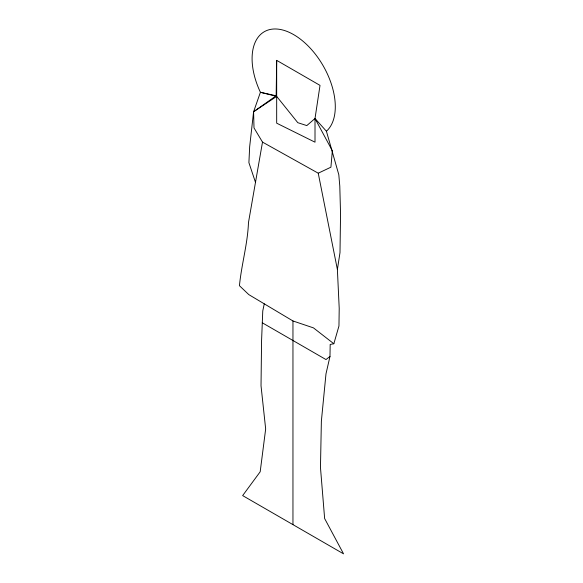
<?xml version="1.0" encoding="UTF-8"?>
<svg xmlns="http://www.w3.org/2000/svg" width="583" height="583" viewBox="0 0 583 583"><rect width="100%" height="100%" fill="white"/><g stroke="black" fill="none" stroke-linecap="round" stroke-linejoin="round"><path stroke-width="0.87" d="M255.485 182.355L248.905 162.664L249.655 146.77L253.598 111.732L276.16 95.78L276.677 60.362L320.016 85.38L315.009 118.517L315.009 142.186L276.677 123.181L276.677 60.362M264.259 303.838L262.765 310.958L261.57 340.727L261.024 385.757L265.666 428.971L260.186 471.771L242.652 495.594L343.555 553.85L324.636 518.542L320.468 467.464L321.371 421.115L325.984 373.871L329.978 356.461L330.182 344.451L333.84 343.744L338.956 325.984L339.211 308.385L337.389 269.506L318.238 173.195L262.503 142.106L254.006 127.917L253.598 111.732L260.412 92.289A58.839 33.967 60 0 1 265.928 30.877A58.839 33.967 60 0 1 322.137 64.043A58.839 33.967 60 0 1 326.422 131.233L338.81 174.725L339.794 186.094L340.552 213.852L339.998 252.614L337.389 269.506M262.503 142.106L248.467 222.604C247.673 243.876 241.479 264.507 239.445 285.706L248.795 294.604L292.957 320.963L313.472 327.886L333.84 343.744M326.422 131.233L315.009 118.517L306.811 125.585L297.796 122.692L276.677 96.392L260.412 92.289L276.16 95.78M329.978 356.461L325.984 359.565L262.292 322.793M253.598 111.732L276.677 96.392M318.238 173.195L330.911 167.19L332.346 150.778L315.009 118.517M292.957 320.963L292.957 524.634"/></g></svg>
